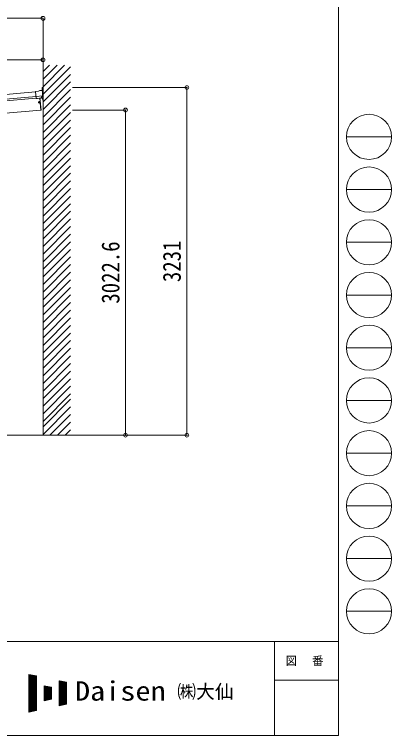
# Model space of a CAD drawing. Units: millimetres at full size. Extents: x -9783 to 9892, y -6828 to 6752.
# Drawn here: x 6384 to 9892, y -6828 to -125 of the extents above; entities that cross this region are included whole.
import ezdxf
from ezdxf.enums import TextEntityAlignment as Align

# ---------------------------------------------------------------- set-up
doc = ezdxf.new("R2010")
doc.units = ezdxf.units.MM
doc.header["$LTSCALE"] = 35
doc.header["$PDMODE"] = 32
doc.header["$PDSIZE"] = 35
for name, color, linetype, lineweight in [('0-0_0', 7, 'Continuous', 9), ('0-1_本体', 4, 'Continuous', 9), ('0-2_部品', 7, 'Continuous', 9), ('0-A_寸法', 6, 'Continuous', 9), ('0-E_DET2', 7, 'Continuous', 9), ('F-0_240', 7, 'Continuous', 9)]:
    doc.layers.add(name, color=color, linetype=linetype, lineweight=lineweight)
doc.styles.add('ＭＳ ゴシック', font='')
doc.styles.get('ＭＳ ゴシック').set_extended_font_data('MS Gothic')

msp = doc.modelspace()

# ---------------------------------------------------------------- linework, layer by layer
at = {"layer": '0-0_0'}
msp.add_line((3305.08, -4036.17), (6964.17, -4036.17), dxfattribs=at)
at = {"layer": '0-1_本体'}
for p, q in [((5697.63, -921.47), (6580.47, -844.22)), ((5701.39, -964.47), (6584.61, -887.2)), ((5702.86, -981.24), (6586.22, -903.95))]:
    msp.add_line(p, q, dxfattribs=at)
msp.add_lwpolyline([(6620.12, -903.78), (6629.73, -1013.6), (5713.04, -1093.79)], dxfattribs=at)
at = {"layer": '0-2_部品'}
for p, q in [((6607.02, -839.77), (6580.48, -842.33)), ((6586.7, -906.94), (6580.48, -842.33)), ((6607.02, -839.77), (6618.68, -832.9)), ((6633.57, -831.19), (6619.92, -832.5)), ((6640.6, -830.51), (6633.57, -831.19)), ((6642.76, -836.86), (6637.23, -832.31)), ((6640.6, -805.85), (6640.6, -830.51)), ((6643.84, -838.89), (6643.97, -840.23)), ((6643.69, -881.74), (6584.82, -887.41)), ((6596.65, -905.98), (6586.7, -906.94)), ((6622.92, -933.84), (6612.96, -934.71)), ((6614.02, -946.8), (6613.12, -936.57)), ((6621.08, -901.38), (6620.09, -901.47)), ((6630.23, -902.74), (6622.53, -903.49)), ((6623.74, -931.76), (6622.75, -931.85)), ((6623.92, -933.75), (6622.92, -933.84)), ((6632.61, -901.33), (6643.38, -882.29)), ((6639.13, -899.97), (6633.04, -900.56)), ((6639.13, -899.97), (6646.56, -920.4)), ((6608.45, -942.13), (6618.68, -941.24)), ((6612.86, -940.54), (6612.76, -939.3)), ((6624.14, -947.79), (6614.18, -948.66)), ((6614.71, -940.98), (6615.96, -940.87)), ((6625.14, -947.7), (6624.14, -947.79)), ((6625.31, -949.69), (6624.32, -949.78))]:
    msp.add_line(p, q, dxfattribs=at)
for points in [[(6648.9, -921.85), (6648.9, -803.2), (6643.25, -803.2)], [(6596.65, -905.98), (6596.93, -906.04), (6622.28, -903.6), (6622.53, -903.49)], [(6620.09, -901.47), (6622.92, -933.84), (6624.14, -947.79), (6630.16, -1016.53)], [(6621.08, -901.38), (6631.15, -1016.44), (6630.16, -1016.53)], [(6643.76, -881.11), (6643.48, -882.1), (6643.38, -882.29)], [(6612.32, -941.19), (6611.08, -941.3), (6611.18, -942.5), (6612.42, -942.39)], [(6612.76, -939.3), (6613.96, -939.19), (6614.06, -940.44)], [(6614.27, -942.83), (6614.38, -944.08), (6613.18, -944.18), (6613.07, -942.94)], [(6615.96, -940.87), (6616.06, -942.07), (6614.82, -942.18)]]:
    msp.add_lwpolyline(points, dxfattribs=at)
for centre, radius in [((6613.57, -941.69), 4.74), ((6613.57, -941.69), 2.25), ((6616.22, -943.91), 0.25)]:
    msp.add_circle(centre, radius, dxfattribs=at)
for centre, radius, start, end in [((6643.25, -805.85), 2.65, 90, 180), ((6620.21, -835.49), 3, 95.5, 120.5), ((6634.05, -836.16), 5, 50.50648, 95.49352), ((6442.5, -859.63), 202.4, 353.9085, 5.5), ((6613.57, -941.69), 7, 95, 275), ((6649.15, -919.46), 2.75, 200, 257.02926), ((6648.6, -921.85), 0.3, 257.08362, 0.08005), ((6612.27, -940.59), 0.6, 275, 5), ((6612.48, -942.99), 0.6, 5, 95), ((6614.66, -940.38), 0.6, 185, 275), ((6614.87, -942.78), 0.6, 95, 185)]:
    msp.add_arc(centre, radius, start, end, dxfattribs=at)
for centre, major_axis, ratio, start_param, end_param in [((6648.13, -834.81), (-15.38, 3.31), 0.101033, 5.9751426, 5.9753737), ((6640.85, -839.17), (2.72, -1.29), 0.997474, 0.5366567, 1.3225652), ((6629.94, -899.75), (1.64, -2.52), 0.997631, 5.8041905, 5.8929484), ((6629.87, -899.64), (-3.51, 2.14), 0.650902, 2.1145521, 2.1873627), ((6629.99, -899.84), (1.64, -2.52), 0.997631, 5.965759, 6.7621801)]:
    msp.add_ellipse(centre, major_axis=major_axis, ratio=ratio, start_param=start_param, end_param=end_param, dxfattribs=at)
at = {"layer": '0-A_寸法'}
for p, q in [((6649.9, -161), (3170.88, -161)), ((6649.9, -161), (6649.9, -757.09)), ((6649.9, -546.9), (3237.88, -546.9)), ((6649.9, -546.9), (6649.9, -748.18)), ((7987.93, -805.17), (6923.56, -805.17)), ((7987.93, -4036.17), (7987.93, -805.17)), ((7417.44, -1013.53), (6923.56, -1013.53)), ((7417.44, -4036.17), (7417.44, -1013.53)), ((7417.44, -4036.17), (6923.56, -4036.17)), ((7987.93, -4036.17), (7417.44, -4036.17))]:
    msp.add_line(p, q, dxfattribs=at)
for p in [(6649.9, -161), (6649.9, -546.9), (7987.93, -805.17), (7417.44, -1013.53), (7417.44, -4036.17), (7987.93, -4036.17)]:
    msp.add_point(p, dxfattribs=at)
at = {"layer": '0-E_DET2'}
for p, q in [((6649.9, -796.95), (6850.78, -596.07)), ((6649.9, -726.24), (6780.07, -596.07)), ((6649.9, -655.53), (6709.36, -596.07)), ((6649.9, -867.67), (6905.88, -611.68)), ((6649.9, -617.05), (6649.9, -4036.17)), ((6649.9, -938.38), (6905.88, -682.39)), ((6649.9, -1009.09), (6905.88, -753.11)), ((6649.9, -1079.8), (6905.88, -823.82)), ((6649.9, -1150.51), (6905.88, -894.53)), ((6649.9, -1221.22), (6905.88, -965.24)), ((6649.9, -1291.93), (6905.88, -1035.95)), ((6649.9, -1362.64), (6905.88, -1106.66)), ((6649.9, -1433.35), (6905.88, -1177.37)), ((6649.9, -1504.06), (6905.88, -1248.08)), ((6649.9, -1574.77), (6905.88, -1318.79)), ((6649.9, -1645.48), (6905.88, -1389.5)), ((6649.9, -1716.19), (6905.88, -1460.21)), ((6649.9, -1786.9), (6905.88, -1530.92)), ((6649.9, -1857.61), (6905.88, -1601.63)), ((6649.9, -1928.33), (6905.88, -1672.34)), ((6649.9, -1999.04), (6905.88, -1743.05)), ((6649.9, -2069.75), (6905.88, -1813.77)), ((6649.9, -2140.46), (6905.88, -1884.48)), ((6649.9, -2211.17), (6905.88, -1955.19)), ((6649.9, -2281.88), (6905.88, -2025.9)), ((6649.9, -2352.59), (6905.88, -2096.61)), ((6649.9, -2423.3), (6905.88, -2167.32)), ((6649.9, -2494.01), (6905.88, -2238.03)), ((6649.9, -2564.72), (6905.88, -2308.74)), ((6649.9, -2635.43), (6905.88, -2379.45)), ((6649.9, -2706.14), (6905.88, -2450.16)), ((6649.9, -2776.85), (6905.88, -2520.87)), ((6649.9, -2847.56), (6905.88, -2591.58)), ((6649.9, -2918.27), (6905.88, -2662.29)), ((6649.9, -2988.99), (6905.88, -2733)), ((6649.9, -3059.7), (6905.88, -2803.72)), ((6649.9, -3130.41), (6905.88, -2874.43)), ((6649.9, -3201.12), (6905.88, -2945.14)), ((6649.9, -3271.83), (6905.88, -3015.85)), ((6649.9, -3342.54), (6905.88, -3086.56)), ((6649.9, -3413.25), (6905.88, -3157.27)), ((6649.9, -3483.96), (6905.88, -3227.98)), ((6649.9, -3554.67), (6905.88, -3298.69)), ((6649.9, -3625.38), (6905.88, -3369.4)), ((6649.9, -3696.09), (6905.88, -3440.11)), ((6649.9, -3766.8), (6905.88, -3510.82)), ((6649.9, -3837.51), (6905.88, -3581.53)), ((6649.9, -3908.22), (6905.88, -3652.24)), ((6649.9, -3958.22), (6905.88, -3702.24)), ((6649.9, -4028.94), (6905.88, -3772.95)), ((6713.37, -4036.17), (6905.88, -3843.66)), ((6784.08, -4036.17), (6905.88, -3914.38)), ((6854.8, -4036.17), (6905.88, -3985.09))]:
    msp.add_line(p, q, dxfattribs=at)
at = {"layer": 'F-0_240', "color": 5}
for p, q in [((9396.97, 6751.9), (9396.97, -6828.1)), ((-9783.03, -5953.1), (9396.97, -5953.1)), ((8801.97, -5953.1), (8801.97, -6828.1)), ((8801.97, -6311.85), (9396.97, -6311.85)), ((-9783.03, -6828.1), (9396.97, -6828.1))]:
    msp.add_line(p, q, dxfattribs=at)
at = {"layer": 'F-0_240', "color": 4}
for p, q in [((9471.77, -1263.1), (9891.77, -1263.1)), ((9471.77, -1753.1), (9891.77, -1753.1)), ((9471.77, -2243.1), (9891.77, -2243.1)), ((9471.77, -2733.1), (9891.77, -2733.1)), ((9471.77, -3223.1), (9891.77, -3223.1)), ((9471.77, -3713.1), (9891.77, -3713.1)), ((9471.77, -4203.1), (9891.77, -4203.1)), ((9471.77, -4693.1), (9891.77, -4693.1)), ((9471.77, -5183.1), (9891.77, -5183.1)), ((9471.77, -5673.1), (9891.77, -5673.1))]:
    msp.add_line(p, q, dxfattribs=at)
at = {"layer": 'F-0_240'}
for p, q in [((6519.04, -6259.47), (6589.04, -6274.05)), ((6519.04, -6259.47), (6519.04, -6609.47)), ((6519.04, -6262.76), (6534.85, -6262.76)), ((6519.04, -6266.26), (6551.65, -6266.26)), ((6519.04, -6269.76), (6568.45, -6269.76)), ((6519.04, -6273.26), (6585.25, -6273.26)), ((6519.04, -6276.76), (6589.04, -6276.76)), ((6519.04, -6280.26), (6589.04, -6280.26)), ((6519.04, -6283.76), (6589.04, -6283.76)), ((6519.04, -6287.26), (6589.04, -6287.26)), ((6519.04, -6290.76), (6589.04, -6290.76)), ((6519.04, -6294.26), (6589.04, -6294.26)), ((6519.04, -6297.76), (6589.04, -6297.76)), ((6521.12, -6609.03), (6521.12, -6259.9)), ((6524.62, -6608.3), (6524.62, -6260.63)), ((6528.12, -6607.58), (6528.12, -6261.36)), ((6531.62, -6606.85), (6531.62, -6262.09)), ((6535.12, -6606.12), (6535.12, -6262.81)), ((6538.62, -6605.39), (6538.62, -6263.54)), ((6542.12, -6604.66), (6542.12, -6264.27)), ((6545.62, -6603.93), (6545.62, -6265)), ((6549.12, -6603.2), (6549.12, -6265.73)), ((6552.62, -6602.47), (6552.62, -6266.46)), ((6556.12, -6601.74), (6556.12, -6267.19)), ((6559.62, -6601.01), (6559.62, -6267.92)), ((6563.12, -6600.28), (6563.12, -6268.65)), ((6566.62, -6599.55), (6566.62, -6269.38)), ((6570.12, -6598.83), (6570.12, -6270.11)), ((6573.62, -6598.1), (6573.62, -6270.84)), ((6577.12, -6597.37), (6577.12, -6271.56)), ((6580.62, -6596.64), (6580.62, -6272.29)), ((6584.12, -6595.91), (6584.12, -6273.02)), ((6587.62, -6595.18), (6587.62, -6273.75)), ((6589.04, -6274.05), (6589.04, -6594.88)), ((6519.04, -6301.26), (6589.04, -6301.26)), ((6519.04, -6304.76), (6589.04, -6304.76)), ((6519.04, -6308.26), (6589.04, -6308.26)), ((6519.04, -6311.76), (6589.04, -6311.76)), ((6519.04, -6315.26), (6589.04, -6315.26)), ((6519.04, -6318.76), (6589.04, -6318.76)), ((6519.04, -6322.26), (6589.04, -6322.26)), ((6519.04, -6325.76), (6589.04, -6325.76)), ((6519.04, -6329.26), (6589.04, -6329.26)), ((6519.04, -6332.76), (6589.04, -6332.76)), ((6519.04, -6336.26), (6589.04, -6336.26)), ((6519.04, -6339.76), (6589.04, -6339.76)), ((6519.04, -6343.26), (6589.04, -6343.26)), ((6519.04, -6346.76), (6589.04, -6346.76)), ((6519.04, -6350.26), (6589.04, -6350.26)), ((6519.04, -6353.76), (6589.04, -6353.76)), ((6519.04, -6357.26), (6589.04, -6357.26)), ((6519.04, -6360.76), (6589.04, -6360.76)), ((6519.04, -6364.26), (6589.04, -6364.26)), ((6519.04, -6367.76), (6589.04, -6367.76)), ((6659.04, -6364.47), (6729.04, -6379.05)), ((6659.04, -6364.47), (6659.04, -6504.47)), ((6659.04, -6367.76), (6674.85, -6367.76)), ((6661.12, -6504.03), (6661.12, -6364.9)), ((6664.62, -6503.3), (6664.62, -6365.63)), ((6668.12, -6502.58), (6668.12, -6366.36)), ((6671.62, -6501.85), (6671.62, -6367.09)), ((6675.12, -6501.12), (6675.12, -6367.81)), ((6799.04, -6317.8), (6869.04, -6332.38)), ((6799.04, -6317.8), (6799.04, -6551.13)), ((6799.04, -6318.76), (6803.65, -6318.76)), ((6799.04, -6322.26), (6820.45, -6322.26)), ((6799.04, -6325.76), (6837.25, -6325.76)), ((6799.04, -6329.26), (6854.05, -6329.26)), ((6799.04, -6332.76), (6869.04, -6332.76)), ((6799.04, -6336.26), (6869.04, -6336.26)), ((6799.04, -6339.76), (6869.04, -6339.76)), ((6799.04, -6343.26), (6869.04, -6343.26)), ((6799.04, -6346.76), (6869.04, -6346.76)), ((6799.04, -6350.26), (6869.04, -6350.26)), ((6799.04, -6353.76), (6869.04, -6353.76)), ((6799.04, -6357.26), (6869.04, -6357.26)), ((6799.04, -6360.76), (6869.04, -6360.76)), ((6799.04, -6364.26), (6869.04, -6364.26)), ((6799.04, -6367.76), (6869.04, -6367.76)), ((6801.12, -6550.7), (6801.12, -6318.23)), ((6804.62, -6549.97), (6804.62, -6318.96)), ((6808.12, -6549.24), (6808.12, -6319.69)), ((6811.62, -6548.51), (6811.62, -6320.42)), ((6815.12, -6547.78), (6815.12, -6321.15)), ((6818.62, -6547.05), (6818.62, -6321.88)), ((6822.12, -6546.33), (6822.12, -6322.61)), ((6825.62, -6545.6), (6825.62, -6323.34)), ((6829.12, -6544.87), (6829.12, -6324.06)), ((6832.62, -6544.14), (6832.62, -6324.79)), ((6836.12, -6543.41), (6836.12, -6325.52)), ((6839.62, -6542.68), (6839.62, -6326.25)), ((6843.12, -6541.95), (6843.12, -6326.98)), ((6846.62, -6541.22), (6846.62, -6327.71)), ((6850.12, -6540.49), (6850.12, -6328.44)), ((6853.62, -6539.76), (6853.62, -6329.17)), ((6857.12, -6539.03), (6857.12, -6329.9)), ((6860.62, -6538.3), (6860.62, -6330.63)), ((6864.12, -6537.58), (6864.12, -6331.36)), ((6867.62, -6536.85), (6867.62, -6332.09)), ((6869.04, -6332.38), (6869.04, -6536.55)), ((6519.04, -6371.26), (6589.04, -6371.26)), ((6519.04, -6374.76), (6589.04, -6374.76)), ((6519.04, -6378.26), (6589.04, -6378.26)), ((6519.04, -6381.76), (6589.04, -6381.76)), ((6519.04, -6385.26), (6589.04, -6385.26)), ((6519.04, -6388.76), (6589.04, -6388.76)), ((6519.04, -6392.26), (6589.04, -6392.26)), ((6519.04, -6395.76), (6589.04, -6395.76)), ((6519.04, -6399.26), (6589.04, -6399.26)), ((6519.04, -6402.76), (6589.04, -6402.76)), ((6519.04, -6406.26), (6589.04, -6406.26)), ((6519.04, -6409.76), (6589.04, -6409.76)), ((6519.04, -6413.26), (6589.04, -6413.26)), ((6519.04, -6416.76), (6589.04, -6416.76)), ((6519.04, -6420.26), (6589.04, -6420.26)), ((6519.04, -6423.76), (6589.04, -6423.76)), ((6519.04, -6427.26), (6589.04, -6427.26)), ((6519.04, -6430.76), (6589.04, -6430.76)), ((6519.04, -6434.26), (6589.04, -6434.26)), ((6659.04, -6371.26), (6691.65, -6371.26)), ((6659.04, -6374.76), (6708.45, -6374.76)), ((6659.04, -6378.26), (6725.25, -6378.26)), ((6659.04, -6381.76), (6729.04, -6381.76)), ((6659.04, -6385.26), (6729.04, -6385.26)), ((6659.04, -6388.76), (6729.04, -6388.76)), ((6659.04, -6392.26), (6729.04, -6392.26)), ((6659.04, -6395.76), (6729.04, -6395.76)), ((6659.04, -6399.26), (6729.04, -6399.26)), ((6659.04, -6402.76), (6729.04, -6402.76)), ((6659.04, -6406.26), (6729.04, -6406.26)), ((6659.04, -6409.76), (6729.04, -6409.76)), ((6659.04, -6413.26), (6729.04, -6413.26)), ((6659.04, -6416.76), (6729.04, -6416.76)), ((6659.04, -6420.26), (6729.04, -6420.26)), ((6659.04, -6423.76), (6729.04, -6423.76)), ((6659.04, -6427.26), (6729.04, -6427.26)), ((6659.04, -6430.76), (6729.04, -6430.76)), ((6659.04, -6434.26), (6729.04, -6434.26)), ((6678.62, -6500.39), (6678.62, -6368.54)), ((6682.12, -6499.66), (6682.12, -6369.27)), ((6685.62, -6498.93), (6685.62, -6370)), ((6689.12, -6498.2), (6689.12, -6370.73)), ((6692.62, -6497.47), (6692.62, -6371.46)), ((6696.12, -6496.74), (6696.12, -6372.19)), ((6699.62, -6496.01), (6699.62, -6372.92)), ((6703.12, -6495.28), (6703.12, -6373.65)), ((6706.62, -6494.55), (6706.62, -6374.38)), ((6710.12, -6493.83), (6710.12, -6375.11)), ((6713.62, -6493.1), (6713.62, -6375.84)), ((6717.12, -6492.37), (6717.12, -6376.56)), ((6720.62, -6491.64), (6720.62, -6377.29)), ((6724.12, -6490.91), (6724.12, -6378.02)), ((6727.62, -6490.18), (6727.62, -6378.75)), ((6729.04, -6379.05), (6729.04, -6489.88)), ((6799.04, -6371.26), (6869.04, -6371.26)), ((6799.04, -6374.76), (6869.04, -6374.76)), ((6799.04, -6378.26), (6869.04, -6378.26)), ((6799.04, -6381.76), (6869.04, -6381.76)), ((6799.04, -6385.26), (6869.04, -6385.26)), ((6799.04, -6388.76), (6869.04, -6388.76)), ((6799.04, -6392.26), (6869.04, -6392.26)), ((6799.04, -6395.76), (6869.04, -6395.76)), ((6799.04, -6399.26), (6869.04, -6399.26)), ((6799.04, -6402.76), (6869.04, -6402.76)), ((6799.04, -6406.26), (6869.04, -6406.26)), ((6799.04, -6409.76), (6869.04, -6409.76)), ((6799.04, -6413.26), (6869.04, -6413.26)), ((6799.04, -6416.76), (6869.04, -6416.76)), ((6799.04, -6420.26), (6869.04, -6420.26)), ((6799.04, -6423.76), (6869.04, -6423.76)), ((6799.04, -6427.26), (6869.04, -6427.26)), ((6799.04, -6430.76), (6869.04, -6430.76)), ((6799.04, -6434.26), (6869.04, -6434.26)), ((6519.04, -6437.76), (6589.04, -6437.76)), ((6519.04, -6441.26), (6589.04, -6441.26)), ((6519.04, -6444.76), (6589.04, -6444.76)), ((6519.04, -6448.26), (6589.04, -6448.26)), ((6519.04, -6451.76), (6589.04, -6451.76)), ((6519.04, -6455.26), (6589.04, -6455.26)), ((6519.04, -6458.76), (6589.04, -6458.76)), ((6519.04, -6462.26), (6589.04, -6462.26)), ((6519.04, -6465.76), (6589.04, -6465.76)), ((6519.04, -6469.26), (6589.04, -6469.26)), ((6519.04, -6472.76), (6589.04, -6472.76)), ((6519.04, -6476.26), (6589.04, -6476.26)), ((6519.04, -6479.76), (6589.04, -6479.76)), ((6519.04, -6483.26), (6589.04, -6483.26)), ((6519.04, -6486.76), (6589.04, -6486.76)), ((6519.04, -6490.26), (6589.04, -6490.26)), ((6519.04, -6493.76), (6589.04, -6493.76)), ((6519.04, -6497.26), (6589.04, -6497.26)), ((6519.04, -6500.76), (6589.04, -6500.76)), ((6659.04, -6437.76), (6729.04, -6437.76)), ((6659.04, -6441.26), (6729.04, -6441.26)), ((6659.04, -6444.76), (6729.04, -6444.76)), ((6659.04, -6448.26), (6729.04, -6448.26)), ((6659.04, -6451.76), (6729.04, -6451.76)), ((6659.04, -6455.26), (6729.04, -6455.26)), ((6659.04, -6458.76), (6729.04, -6458.76)), ((6659.04, -6462.26), (6729.04, -6462.26)), ((6659.04, -6465.76), (6729.04, -6465.76)), ((6659.04, -6469.26), (6729.04, -6469.26)), ((6659.04, -6472.76), (6729.04, -6472.76)), ((6659.04, -6476.26), (6729.04, -6476.26)), ((6659.04, -6479.76), (6729.04, -6479.76)), ((6659.04, -6483.26), (6729.04, -6483.26)), ((6659.04, -6486.76), (6729.04, -6486.76)), ((6659.04, -6504.47), (6729.04, -6489.88)), ((6659.04, -6490.26), (6727.23, -6490.26)), ((6659.04, -6493.76), (6710.43, -6493.76)), ((6659.04, -6497.26), (6693.63, -6497.26)), ((6659.04, -6500.76), (6676.83, -6500.76)), ((6799.04, -6437.76), (6869.04, -6437.76)), ((6799.04, -6441.26), (6869.04, -6441.26)), ((6799.04, -6444.76), (6869.04, -6444.76)), ((6799.04, -6448.26), (6869.04, -6448.26)), ((6799.04, -6451.76), (6869.04, -6451.76)), ((6799.04, -6455.26), (6869.04, -6455.26)), ((6799.04, -6458.76), (6869.04, -6458.76)), ((6799.04, -6462.26), (6869.04, -6462.26)), ((6799.04, -6465.76), (6869.04, -6465.76)), ((6799.04, -6469.26), (6869.04, -6469.26)), ((6799.04, -6472.76), (6869.04, -6472.76)), ((6799.04, -6476.26), (6869.04, -6476.26)), ((6799.04, -6479.76), (6869.04, -6479.76)), ((6799.04, -6483.26), (6869.04, -6483.26)), ((6799.04, -6486.76), (6869.04, -6486.76)), ((6799.04, -6490.26), (6869.04, -6490.26)), ((6799.04, -6493.76), (6869.04, -6493.76)), ((6799.04, -6497.26), (6869.04, -6497.26)), ((6799.04, -6500.76), (6869.04, -6500.76)), ((6519.04, -6504.26), (6589.04, -6504.26)), ((6519.04, -6507.76), (6589.04, -6507.76)), ((6519.04, -6511.26), (6589.04, -6511.26)), ((6519.04, -6514.76), (6589.04, -6514.76)), ((6519.04, -6518.26), (6589.04, -6518.26)), ((6519.04, -6521.76), (6589.04, -6521.76)), ((6519.04, -6525.26), (6589.04, -6525.26)), ((6519.04, -6528.76), (6589.04, -6528.76)), ((6519.04, -6532.26), (6589.04, -6532.26)), ((6519.04, -6535.76), (6589.04, -6535.76)), ((6519.04, -6539.26), (6589.04, -6539.26)), ((6519.04, -6542.76), (6589.04, -6542.76)), ((6519.04, -6546.26), (6589.04, -6546.26)), ((6519.04, -6549.76), (6589.04, -6549.76)), ((6519.04, -6553.26), (6589.04, -6553.26)), ((6519.04, -6556.76), (6589.04, -6556.76)), ((6519.04, -6560.26), (6589.04, -6560.26)), ((6519.04, -6563.76), (6589.04, -6563.76)), ((6519.04, -6567.26), (6589.04, -6567.26)), ((6659.04, -6504.26), (6660.03, -6504.26)), ((6799.04, -6504.26), (6869.04, -6504.26)), ((6799.04, -6507.76), (6869.04, -6507.76)), ((6799.04, -6511.26), (6869.04, -6511.26)), ((6799.04, -6514.76), (6869.04, -6514.76)), ((6799.04, -6518.26), (6869.04, -6518.26)), ((6799.04, -6521.76), (6869.04, -6521.76)), ((6799.04, -6525.26), (6869.04, -6525.26)), ((6799.04, -6528.76), (6869.04, -6528.76)), ((6799.04, -6532.26), (6869.04, -6532.26)), ((6799.04, -6535.76), (6869.04, -6535.76)), ((6869.04, -6536.55), (6799.04, -6551.13)), ((6799.04, -6539.26), (6856.03, -6539.26)), ((6799.04, -6542.76), (6839.23, -6542.76)), ((6799.04, -6546.26), (6822.43, -6546.26)), ((6799.04, -6549.76), (6805.63, -6549.76)), ((6519.04, -6570.76), (6589.04, -6570.76)), ((6519.04, -6574.26), (6589.04, -6574.26)), ((6519.04, -6577.76), (6589.04, -6577.76)), ((6519.04, -6581.26), (6589.04, -6581.26)), ((6519.04, -6584.76), (6589.04, -6584.76)), ((6519.04, -6588.26), (6589.04, -6588.26)), ((6519.04, -6591.76), (6589.04, -6591.76)), ((6589.04, -6594.88), (6519.04, -6609.47)), ((6519.04, -6595.26), (6587.23, -6595.26)), ((6519.04, -6598.76), (6570.43, -6598.76)), ((6519.04, -6602.26), (6553.63, -6602.26)), ((6519.04, -6605.76), (6536.83, -6605.76)), ((6519.04, -6609.26), (6520.03, -6609.26))]:
    msp.add_line(p, q, dxfattribs=at)
at = {"layer": 'F-0_240', "color": 4}
for centre in [(9681.77, -1263.1), (9681.77, -1753.1), (9681.77, -2243.1), (9681.77, -2733.1), (9681.77, -3223.1), (9681.77, -3713.1), (9681.77, -4203.1), (9681.77, -4693.1), (9681.77, -5183.1), (9681.77, -5673.1)]:
    msp.add_circle(centre, 210, dxfattribs=at)

# ---------------------------------------------------------------- texts
at = {"layer": '0-A_寸法', "color": 7, "style": 'ＭＳ ゴシック', "width": 0.85}
for s, p in [('3022.6', (7410.44, -2813.6)), ('3231', (7980.93, -2613.17))]:
    msp.add_text(s, height=166.8, rotation=90, dxfattribs=at).set_placement(p, align=Align.BOTTOM_LEFT)
at = {"layer": 'F-0_240', "style": 'ＭＳ ゴシック', "width": 1.15}
msp.add_text('Daisen', height=179.6, dxfattribs=at).set_placement((6947.05, -6556.97), align=Align.BOTTOM_LEFT)
at = {"layer": 'F-0_240', "style": 'ＭＳ ゴシック'}
msp.add_text('㈱大仙\u3000', height=128.3, dxfattribs=at).set_placement((7898.35, -6521.97), align=Align.BOTTOM_LEFT)
at = {"layer": 'F-0_240', "insert": (8906.97, -6180.6), "char_height": 76.98, "attachment_point": 7, "style": 'ＭＳ ゴシック'}
msp.add_mtext('\\T1.17;図\u3000番', dxfattribs=at)

doc.saveas('drawing.dxf')
